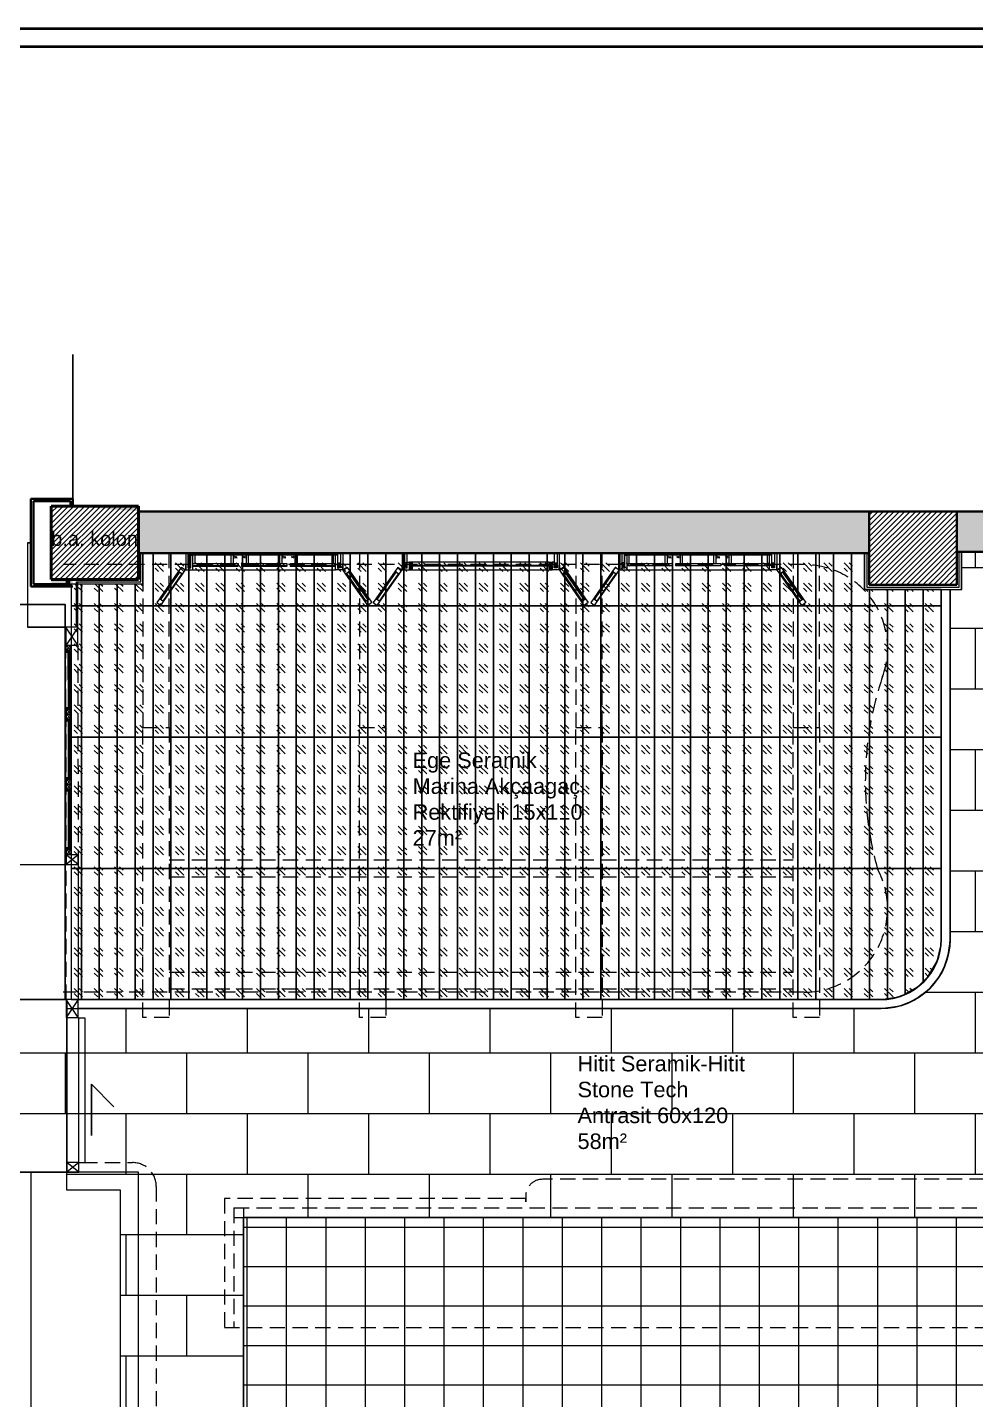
# Model space of a CAD drawing. Header units: millimetres. Extents: x 54215 to 67697, y 23496 to 56611.
# Drawn here: x 56308 to 57102, y 52863 to 54013 of the extents above; entities that cross this region are included whole.
import ezdxf

# ---------------------------------------------------------------- set-up
doc = ezdxf.new("R2010")
doc.units = ezdxf.units.MM
doc.linetypes.add('DASHED', pattern=[19.05, 12.7, -6.35])
for name, color, linetype, lineweight in [('- 0.09', 9, 'Continuous', 9), ('- 0.35', 3, 'Continuous', 35), ('- 0.50', 30, 'Continuous', 50), ('no3_ahsap gorunus arka ince', 53, 'Continuous', 15), ('no3_ahsap gorunus arka kalın', 43, 'Continuous', 15), ('no3_cam gorunus on', 142, 'Continuous', 15), ('no3_cam kesit arka', 141, 'Continuous', 18), ('no3_duvar kaplama', 8, 'Continuous', 0), ('no3_duvar mevcut', 4, 'Continuous', 35), ('no3_döşeme kaplama', 8, 'Continuous', 0), ('no3_kutu profil gorunus', 8, 'Continuous', 0), ('no3_kutuprofil kesit', 74, 'Continuous', 18), ('no3_mobilya aydınlatma', 50, 'Continuous', 13), ('no3_paslanmaz gorunus arka', 173, 'Continuous', 13), ('no3_tefriş izdüşüm', 87, 'Continuous', 15), ('no3_yazı duvar', 152, 'Continuous', 0), ('t_yazı', 154, 'Continuous', 25)]:
    doc.layers.add(name, color=color, linetype=linetype, lineweight=lineweight)
doc.layers.add('0 rölöve', color=7, linetype='Continuous', true_color=0xf1380e)
for name, color, linetype, lineweight, true_color in [('no3_ahsap kesit on', 7, 'Continuous', 20, 0xfca103), ('no3_alçıpan kesit', 7, 'Continuous', 20, 0xf5003d), ('no3_doğrama kesit', 7, 'Continuous', 18, 0x35355a)]:
    doc.layers.add(name, color=color, linetype=linetype, lineweight=lineweight, true_color=true_color)
doc.styles.get("Standard").update_dxf_attribs({"font": 'arial.ttf'})
pattern_1 = [(0, (45722.57, 20133.716), (0, 50.8), []), (90, (45722.57, 20133.716), (-50.8, 50.8), [50.8, -50.8])]

# ---------------------------------------------------------------- blocks, each defined once
blk = doc.blocks.new('panjurplan')
at = {"layer": 'no3_ahsap gorunus arka kalın'}
for p, q in [((3825.4, 3282.3), (3797.4, 3282.3)), ((3797.4, 3281.5), (3825.4, 3281.5)), ((3797.4, 3281.1), (3825.4, 3281.1)), ((3825.4, 3278.9), (3797.4, 3278.9)), ((3797.4, 3278.3), (3825.4, 3278.3))]:
    blk.add_line(p, q, dxfattribs=at)
at = {"layer": 'no3_ahsap kesit on'}
for p, q in [((3797.4, 3278.9), (3797.4, 3281.5)), ((3825.4, 3281.5), (3825.4, 3278.9))]:
    blk.add_line(p, q, dxfattribs=at)
for points in [[(3793.4, 3278.3), (3797.4, 3278.3), (3797.4, 3282.3), (3793.4, 3282.3)], [(3825.4, 3278.3), (3829.4, 3278.3), (3829.4, 3282.3), (3825.4, 3282.3)]]:
    blk.add_lwpolyline(points, close=True, dxfattribs=at)
blk = doc.blocks.new('plan girişblok')
at = {"layer": '- 0.09'}
h = blk.add_hatch(dxfattribs=at)
h.set_pattern_fill('ANSI31', color=256)
h.set_pattern_definition([(45, (2446.458, 1691.4684), (-2.245064, 2.245064), [])])
h.paths.add_polyline_path([(3742.1, 3361.5), (3669.1, 3361.5), (3669.1, 3300), (3742.1, 3300)])
h.paths.add_polyline_path([(4427.6, 3357), (4354.1, 3357), (4354.1, 3295.5), (4427.6, 3295.5)])
h.paths.add_polyline_path([(5009.1, 3356), (4935.6, 3356), (4935.6, 3294.5), (5009.1, 3294.5)])
h.paths.add_polyline_path([(5006.1, 2568.5), (4933.1, 2568.5), (4933.1, 2507), (5006.1, 2507)])
h.paths.add_polyline_path([(4427.6, 2569.5), (4354.6, 2569.5), (4354.6, 2508), (4427.6, 2508)])
h.paths.add_polyline_path([(3742.1, 2563.5), (3669.1, 2563.5), (3669.1, 2502), (3742.1, 2502)])
at = {"layer": 'no3_duvar kaplama'}
h = blk.add_hatch(color=256, dxfattribs=at)
h.dxf.hatch_style = 1
h.paths.add_polyline_path([(3669.1, 2563.5), (3687.1, 2563.5), (3669.1, 2563.5), (3669.1, 2502), (3687.1, 2502), (5226.7, 2507.9), (5230.3, 3356), (3742.1, 3357), (3687.1, 3361.5), (3669.1, 3361.5), (3669.1, 3294), (3687.1, 3294), (3687.1, 3300), (3669.1, 3300), (3669.1, 3361.5), (3742.1, 3361.5), (3742.1, 3322), (4354.1, 3322), (4354.1, 3357), (4427.6, 3357), (4427.6, 3323), (4935.6, 3323), (4935.6, 3356), (5009.1, 3356), (5009.1, 3319), (5144.6, 3319), (5144.6, 3310.5), (5191.1, 3310.5), (5191.1, 2573), (5169.1, 2573), (5169.1, 2538.5), (5006.1, 2538.5), (5006.1, 2507), (4933.1, 2507), (4933.1, 2538.5), (4427.6, 2538.5), (4427.6, 2508), (4354.6, 2508), (4354.6, 2538.5), (3742.1, 2538.5), (3742.1, 2502), (3669.1, 2502)])
h.paths.add_polyline_path([(5191.1, 2684.9), (5191.1, 2661.6), (5203.3, 2661.6), (5203.3, 2684.9)], flags=17)
at = {"layer": '- 0.35'}
for p, q in [((3687.1, 3367.5), (3652.1, 3367.5)), ((3652.1, 3367.5), (3652.1, 3294)), ((3685.1, 3365.5), (3654.1, 3365.5)), ((3654.1, 3365.5), (3654.1, 3296)), ((3685.1, 3365.5), (3685.1, 3361.5)), ((3687.1, 3367.5), (3687.1, 3361.5)), ((3682.2, 3300), (3682.2, 3296)), ((3684.2, 3300), (3684.2, 3294)), ((3687.1, 3294), (3652.1, 3294)), ((3685.1, 3296), (3654.1, 3296)), ((3682.2, 3294), (3682.2, 3298))]:
    blk.add_line(p, q, dxfattribs=at)
at = {"layer": '- 0.50'}
for p, q in [((3742.1, 3361.5), (3669.1, 3361.5)), ((3669.1, 3300), (3669.1, 3361.5)), ((3742.1, 3300), (3742.1, 3361.5)), ((3742.1, 3300), (3742.1, 3361.5)), ((3742.1, 3300), (3669.1, 3300)), ((3742.1, 3300), (3669.1, 3300))]:
    blk.add_line(p, q, dxfattribs=at)
for p, q in [((3825.6, 3311.1), (3787.8, 3311.1)), ((3825.6, 3311.5), (3825.6, 3311.1))]:
    blk.add_line(p, q)
for points in [[(3828.6, 3311.5), (3828.6, 3311.1), (3866.4, 3311.1), (3866.4, 3311.5)], [(3869.4, 3311.5), (3869.4, 3311.1), (3907.2, 3311.1)]]:
    blk.add_lwpolyline(points)
at = {"layer": '0 rölöve'}
for p, q in [((3687.1, 3367.5), (3687.1, 3488.3)), ((3913.2, 3322), (3963.1, 3322)), ((3913.2, 3322), (3963.1, 3322))]:
    blk.add_line(p, q, dxfattribs=at)
at = {"layer": 'no3_ahsap gorunus arka ince'}
for p, q in [((4086, 3314.5), (3971.6, 3314.5)), ((3787.8, 3308), (3907.2, 3308)), ((3969.1, 3308), (4088.5, 3308)), ((4151.3, 3308), (4270.7, 3308))]:
    blk.add_line(p, q, dxfattribs=at)
at = {"layer": 'no3_ahsap kesit on'}
for p, q in [((3781.8, 3322), (3783.6, 3322)), ((3909, 3322), (3786, 3322)), ((3786, 3320.2), (3786, 3322)), ((3786, 3320.2), (3787.8, 3320.2)), ((3909, 3320.2), (3786, 3320.2)), ((3787.8, 3313.3), (3787.8, 3320.2)), ((3789.6, 3313.3), (3789.6, 3320.2)), ((3819.8, 3313.3), (3819.8, 3320.2)), ((3821.6, 3313.3), (3821.6, 3320.2)), ((3832.6, 3313.3), (3832.6, 3320.2)), ((3834.4, 3313.3), (3834.4, 3320.2)), ((3860.6, 3313.3), (3860.6, 3320.2)), ((3862.4, 3313.3), (3862.4, 3320.2)), ((3873.4, 3313.3), (3873.4, 3320.2)), ((3875.2, 3313.3), (3875.2, 3320.2)), ((3905.4, 3313.3), (3905.4, 3320.2)), ((3909, 3320.2), (3907.2, 3320.2)), ((3907.2, 3313.3), (3907.2, 3320.2)), ((3909, 3320.2), (3909, 3322)), ((3913.2, 3322), (3911.4, 3322)), ((3963.1, 3322), (3964.9, 3322)), ((3967.3, 3314.5), (3969.1, 3314.5)), ((3971.6, 3312), (3969.1, 3314.5)), ((3969.1, 3312), (3971.6, 3314.5)), ((3971.6, 3309), (3969.1, 3311.5)), ((3969.1, 3309), (3971.6, 3311.5)), ((4086, 3312), (4088.5, 3314.5)), ((4088.5, 3312), (4086, 3314.5)), ((4086, 3309), (4088.5, 3311.5)), ((4088.5, 3309), (4086, 3311.5)), ((4090.3, 3314.5), (4088.5, 3314.5)), ((4094.5, 3322), (4092.7, 3322)), ((4145.3, 3322), (4147.1, 3322)), ((4272.5, 3322), (4149.5, 3322)), ((4149.5, 3320.2), (4149.5, 3322)), ((4149.5, 3320.2), (4151.3, 3320.2)), ((4272.5, 3320.2), (4149.5, 3320.2)), ((4151.3, 3313.3), (4151.3, 3320.2)), ((4153.1, 3313.3), (4153.1, 3320.2)), ((4183.3, 3313.3), (4183.3, 3320.2)), ((4185.1, 3313.3), (4185.1, 3320.2)), ((4196.1, 3313.3), (4196.1, 3320.2)), ((4197.9, 3313.3), (4197.9, 3320.2)), ((4224.1, 3313.3), (4224.1, 3320.2)), ((4225.9, 3313.3), (4225.9, 3320.2)), ((4236.9, 3313.3), (4236.9, 3320.2)), ((4238.7, 3313.3), (4238.7, 3320.2)), ((4268.9, 3313.3), (4268.9, 3320.2)), ((4272.5, 3320.2), (4270.7, 3320.2)), ((4270.7, 3313.3), (4270.7, 3320.2)), ((4272.5, 3320.2), (4272.5, 3322)), ((4276.7, 3322), (4274.9, 3322))]:
    blk.add_line(p, q, dxfattribs=at)
for points in [[(4350.1, 3322), (4350.1, 3291.5), (4431.6, 3291.5), (4431.6, 3323)], [(4352.1, 3322), (4352.1, 3293.5), (4429.6, 3293.5), (4429.6, 3323)], [(3691.4, 3298), (3744.1, 3298), (3744.1, 3322)], [(3691.4, 3296.2), (3745.9, 3296.2), (3745.9, 3322)], [(3781.8, 3322), (3781.8, 3308), (3787.8, 3308), (3787.8, 3320.2)], [(3783.6, 3322), (3783.6, 3309.8), (3786, 3309.8), (3786, 3320.2)], [(3913.2, 3322), (3913.2, 3308), (3907.2, 3308), (3907.2, 3320.2)], [(3911.4, 3322), (3911.4, 3309.8), (3909, 3309.8), (3909, 3320.2)], [(3963.1, 3322), (3963.1, 3308), (3969.1, 3308), (3969.1, 3314.5)], [(3964.9, 3322), (3964.9, 3309.8), (3967.3, 3309.8), (3967.3, 3314.5)], [(4094.5, 3322), (4094.5, 3308), (4088.5, 3308), (4088.5, 3314.5)], [(4092.7, 3322), (4092.7, 3309.8), (4090.3, 3309.8), (4090.3, 3314.5)], [(4145.3, 3322), (4145.3, 3308), (4151.3, 3308), (4151.3, 3320.2)], [(4147.1, 3322), (4147.1, 3309.8), (4149.5, 3309.8), (4149.5, 3320.2)], [(4276.7, 3322), (4276.7, 3308), (4270.7, 3308), (4270.7, 3320.2)], [(4274.9, 3322), (4274.9, 3309.8), (4272.5, 3309.8), (4272.5, 3320.2)]]:
    blk.add_lwpolyline(points, dxfattribs=at)
for points in [[(3787.8, 3313.3), (3825.6, 3313.3), (3825.6, 3311.5), (3787.8, 3311.5)], [(3828.6, 3313.3), (3866.4, 3313.3), (3866.4, 3311.5), (3828.6, 3311.5)], [(3869.4, 3313.3), (3907.2, 3313.3), (3907.2, 3311.5), (3869.4, 3311.5)], [(3969.1, 3312), (3971.6, 3312), (3971.6, 3314.5), (3969.1, 3314.5)], [(3969.1, 3309), (3971.6, 3309), (3971.6, 3311.5), (3969.1, 3311.5)], [(4088.5, 3312), (4086, 3312), (4086, 3314.5), (4088.5, 3314.5)], [(4088.5, 3309), (4086, 3309), (4086, 3311.5), (4088.5, 3311.5)], [(4151.3, 3313.3), (4189.1, 3313.3), (4189.1, 3311.5), (4151.3, 3311.5)], [(4192.1, 3313.3), (4229.9, 3313.3), (4229.9, 3311.5), (4192.1, 3311.5)], [(4232.9, 3313.3), (4270.7, 3313.3), (4270.7, 3311.5), (4232.9, 3311.5)]]:
    blk.add_lwpolyline(points, close=True, dxfattribs=at)
at = {"layer": 'no3_alçıpan kesit'}
for p, q in [((3690.2, 3260), (3690.2, 3298)), ((3690.2, 3298), (3691.4, 3298)), ((3691.4, 3260), (3691.4, 3298))]:
    blk.add_line(p, q, dxfattribs=at)
at = {"layer": 'no3_cam gorunus on'}
for p, q in [((3683, 3240.7), (3683.4, 3191)), ((3683.5, 3240.7), (3683.9, 3191)), ((3684, 3240.7), (3684.4, 3191)), ((3683.4, 3183), (3683.4, 3132.3)), ((3683.9, 3183), (3683.9, 3132.3)), ((3684.4, 3183), (3684.4, 3132.3)), ((3683.4, 3124.3), (3683.4, 3073.7)), ((3683.9, 3124.3), (3683.9, 3073.7)), ((3684.4, 3124.3), (3684.4, 3073.7))]:
    blk.add_line(p, q, dxfattribs=at)
at = {"layer": 'no3_cam kesit arka'}
for p, q in [((3969.1, 3312), (4088.5, 3312)), ((3969.1, 3311.5), (4088.5, 3311.5))]:
    blk.add_line(p, q, dxfattribs=at)
at = {"layer": 'no3_doğrama kesit'}
blk.add_line((3688.9, 3244.7), (3683.9, 3244.7), dxfattribs=at)
blk.add_lwpolyline([(3692.1, 2811.3), (3692.1, 2932.7), (3697.1, 2932.7), (3697.1, 2811.3)], close=True, dxfattribs=at)
at = {"layer": 'no3_duvar kaplama', "linetype": 'DASHED'}
for p, q in [((3767.9, 3065), (4290.6, 3065)), ((3767.9, 3051), (4290.6, 3051)), ((3767.9, 2971.1), (4290.6, 2971.1)), ((3767.9, 2957.1), (4290.6, 2957.1))]:
    blk.add_line(p, q, dxfattribs=at)
for points in [[(3745.9, 3322), (3745.9, 3176), (3767.9, 3176), (3767.9, 3322)], [(3927.2, 3322), (3927.2, 3176), (3949.2, 3176), (3949.2, 3322)], [(4108.5, 3322), (4108.5, 3176), (4130.5, 3176), (4130.5, 3322)], [(4290.6, 3322), (4290.6, 3176), (4312.6, 3176), (4312.6, 3322)], [(3745.9, 2933), (3745.9, 3176), (3767.9, 3176), (3767.9, 2933)], [(3927.2, 2933), (3927.2, 3176), (3949.2, 3176), (3949.2, 2933)], [(4108.5, 2933), (4108.5, 3176), (4130.5, 3176), (4130.5, 2933)], [(4290.6, 2933), (4290.6, 3176), (4312.6, 3176), (4312.6, 2933)]]:
    blk.add_lwpolyline(points, close=True, dxfattribs=at)
blk.add_lwpolyline([(3695, 2811.5), (3737.1, 2811.5, -0.414214), (3757.1, 2791.5), (3757.1, 2603.5)], format="xyb", dxfattribs=at)
at = {"layer": 'no3_duvar mevcut'}
for p, q in [((4354.1, 3357), (3742.1, 3357)), ((4354.1, 3357), (4354.1, 3295.5)), ((4354.1, 3357), (4427.6, 3357)), ((4427.6, 3295.5), (4427.6, 3357)), ((4427.6, 3357), (4935.6, 3356)), ((4427.6, 3323), (4935.6, 3323)), ((3742.1, 3322), (4354.1, 3322)), ((4354.1, 3295.5), (4427.6, 3295.5))]:
    blk.add_line(p, q, dxfattribs=at)
at = {"layer": 'no3_kutu profil gorunus'}
for p, q in [((3785.8, 3313.8), (3785.8, 3322)), ((3909.2, 3313.8), (3909.2, 3322)), ((3967.1, 3313.8), (3967.1, 3322)), ((4090.5, 3313.8), (4090.5, 3322)), ((4149.3, 3313.8), (4149.3, 3322)), ((4272.7, 3313.8), (4272.7, 3322)), ((3685.5, 3244.7), (3681.5, 3244.7)), ((3685.9, 3069.7), (3685.5, 3244.7)), ((3680.5, 3239.2), (3680.9, 3192.5)), ((3680.9, 3181.5), (3680.9, 3133.8)), ((3680.9, 3122.8), (3680.9, 3075.2)), ((3681.9, 3069.7), (3685.9, 3069.7))]:
    blk.add_line(p, q, dxfattribs=at)
at = {"layer": 'no3_kutu profil gorunus', "linetype": 'DASHED'}
for p, q in [((3681.7, 2948), (3681.4, 3245)), ((3691.4, 3245), (3691.7, 2948))]:
    blk.add_line(p, q, dxfattribs=at)
at = {"layer": 'no3_kutuprofil kesit'}
for p, q in [((3781.8, 3312), (3781.6, 3312)), ((3781.6, 3312), (3781.6, 3308.2)), ((3781.8, 3308), (3781.8, 3312)), ((3783.8, 3309.8), (3785.8, 3313.8)), ((3785.8, 3309.8), (3783.8, 3313.8)), ((3785.8, 3313.8), (3785.8, 3313.8)), ((3911.2, 3309.8), (3909.2, 3313.8)), ((3909.2, 3313.8), (3909.2, 3313.8)), ((3909.2, 3309.8), (3911.2, 3313.8)), ((3913.2, 3308), (3913.2, 3312)), ((3913.2, 3312), (3913.4, 3312)), ((3913.4, 3312), (3913.4, 3308.2)), ((3963.1, 3312), (3962.9, 3312)), ((3962.9, 3312), (3962.9, 3308.2)), ((3963.1, 3308), (3963.1, 3312)), ((3965.1, 3309.8), (3967.1, 3313.8)), ((3967.1, 3309.8), (3965.1, 3313.8)), ((3967.1, 3313.8), (3967.1, 3313.8)), ((4092.5, 3309.8), (4090.5, 3313.8)), ((4090.5, 3313.8), (4090.5, 3313.8)), ((4090.5, 3309.8), (4092.5, 3313.8)), ((4094.5, 3308), (4094.5, 3312)), ((4094.5, 3312), (4094.7, 3312)), ((4094.7, 3312), (4094.7, 3308.2)), ((4145.3, 3312), (4145.1, 3312)), ((4145.1, 3312), (4145.1, 3308.2)), ((4145.3, 3308), (4145.3, 3312)), ((4147.3, 3309.8), (4149.3, 3313.8)), ((4149.3, 3309.8), (4147.3, 3313.8)), ((4149.3, 3313.8), (4149.3, 3313.8)), ((4274.7, 3309.8), (4272.7, 3313.8)), ((4272.7, 3313.8), (4272.7, 3313.8)), ((4272.7, 3309.8), (4274.7, 3313.8)), ((4276.7, 3308), (4276.7, 3312)), ((4276.7, 3312), (4276.9, 3312)), ((4276.9, 3312), (4276.9, 3308.2)), ((3778.1, 3310), (3778.2, 3310.2)), ((3781.4, 3307.7), (3778.1, 3310)), ((3778.2, 3310.2), (3781.2, 3308)), ((3913.7, 3307.7), (3917, 3310)), ((3916.9, 3310.2), (3913.8, 3308)), ((3917, 3310), (3916.9, 3310.2)), ((3959.4, 3310), (3959.5, 3310.2)), ((3962.7, 3307.7), (3959.4, 3310)), ((3959.5, 3310.2), (3962.5, 3308)), ((4095, 3307.7), (4098.3, 3310)), ((4098.2, 3310.2), (4095.1, 3308)), ((4098.3, 3310), (4098.2, 3310.2)), ((4141.5, 3310), (4141.6, 3310.2)), ((4144.8, 3307.7), (4141.5, 3310)), ((4141.6, 3310.2), (4144.7, 3308)), ((4277.1, 3307.7), (4280.4, 3310)), ((4280.3, 3310.2), (4277.3, 3308)), ((4280.4, 3310), (4280.3, 3310.2)), ((3649.1, 3260), (3680.9, 3260)), ((3691.4, 3245), (3681.4, 3260)), ((3691.4, 3259.7), (3681.4, 3244.7)), ((3681.5, 3244.7), (3685.5, 3240.7)), ((3681.5, 3240.7), (3685.5, 3244.7)), ((3680.5, 3240.7), (3683, 3239.2)), ((3680.5, 3239.2), (3683, 3240.7)), ((3684, 3240.7), (3685.5, 3239.2)), ((3684, 3239.2), (3685.5, 3240.7)), ((3680.9, 3192.5), (3683.4, 3191)), ((3680.9, 3191), (3683.4, 3192.5)), ((3681.9, 3191), (3685.9, 3187)), ((3681.9, 3187), (3685.9, 3191)), ((3685.9, 3187), (3681.9, 3187)), ((3681.9, 3187), (3685.9, 3183)), ((3681.9, 3183), (3685.9, 3187)), ((3684.4, 3192.5), (3685.9, 3191)), ((3684.4, 3191), (3685.9, 3192.5)), ((3680.9, 3183), (3683.4, 3181.5)), ((3680.9, 3181.5), (3683.4, 3183)), ((3685.9, 3183), (3681.9, 3183)), ((3684.4, 3183), (3685.9, 3181.5)), ((3684.4, 3181.5), (3685.9, 3183)), ((3680.9, 3133.8), (3683.4, 3132.3)), ((3680.9, 3132.3), (3683.4, 3133.8)), ((3681.9, 3132.3), (3685.9, 3128.3)), ((3681.9, 3128.3), (3685.9, 3132.3)), ((3685.9, 3128.3), (3681.9, 3128.3)), ((3685.9, 3128.3), (3681.9, 3128.3)), ((3681.9, 3128.3), (3685.9, 3124.3)), ((3681.9, 3124.3), (3685.9, 3128.3)), ((3684.4, 3133.8), (3685.9, 3132.3)), ((3684.4, 3132.3), (3685.9, 3133.8)), ((3680.9, 3124.3), (3683.4, 3122.8)), ((3680.9, 3122.8), (3683.4, 3124.3)), ((3685.9, 3124.3), (3681.9, 3124.3)), ((3684.4, 3124.3), (3685.9, 3122.8)), ((3684.4, 3122.8), (3685.9, 3124.3)), ((3680.9, 3075.2), (3683.4, 3073.7)), ((3680.9, 3073.7), (3683.4, 3075.2)), ((3691.7, 3069.3), (3681.7, 3061.3)), ((3691.7, 3061.3), (3681.7, 3069.3)), ((3681.9, 3073.7), (3685.9, 3069.7)), ((3681.9, 3069.7), (3685.9, 3073.7)), ((3685.9, 3069.7), (3681.9, 3069.7)), ((3684.4, 3075.2), (3685.9, 3073.7)), ((3684.4, 3073.7), (3685.9, 3075.2)), ((3691.7, 2948), (3681.7, 2933)), ((3691.7, 2933), (3681.7, 2948)), ((3692.1, 2811.5), (3682.1, 2803.5)), ((3692.1, 2803.5), (3682.1, 2811.5))]:
    blk.add_line(p, q, dxfattribs=at)
for points in [[(3652.1, 3330.7), (3649.1, 3330.7), (3649.1, 3260), (3681.4, 3260)], [(3652.1, 3330.5), (3649.3, 3330.5), (3649.3, 3260.2), (3681.4, 3260.2)]]:
    blk.add_lwpolyline(points, dxfattribs=at)
for points in [[(3783.8, 3309.8), (3785.8, 3309.8), (3785.8, 3313.8), (3783.8, 3313.8)], [(3911.2, 3309.8), (3909.2, 3309.8), (3909.2, 3313.8), (3911.2, 3313.8)], [(3965.1, 3309.8), (3967.1, 3309.8), (3967.1, 3313.8), (3965.1, 3313.8)], [(4092.5, 3309.8), (4090.5, 3309.8), (4090.5, 3313.8), (4092.5, 3313.8)], [(4147.3, 3309.8), (4149.3, 3309.8), (4149.3, 3313.8), (4147.3, 3313.8)], [(4274.7, 3309.8), (4272.7, 3309.8), (4272.7, 3313.8), (4274.7, 3313.8)], [(3681.4, 3245), (3691.4, 3245), (3691.4, 3260), (3681.4, 3260)], [(3685.5, 3244.7), (3685.5, 3240.7), (3681.5, 3240.7), (3681.5, 3244.7)], [(3680.5, 3240.7), (3680.5, 3239.2), (3683, 3239.2), (3683, 3240.7)], [(3684, 3240.7), (3684, 3239.2), (3685.5, 3239.2), (3685.5, 3240.7)], [(3680.9, 3192.5), (3680.9, 3191), (3683.4, 3191), (3683.4, 3192.5)], [(3685.9, 3191), (3685.9, 3187), (3681.9, 3187), (3681.9, 3191)], [(3685.9, 3187), (3685.9, 3183), (3681.9, 3183), (3681.9, 3187)], [(3684.4, 3192.5), (3684.4, 3191), (3685.9, 3191), (3685.9, 3192.5)], [(3680.9, 3183), (3680.9, 3181.5), (3683.4, 3181.5), (3683.4, 3183)], [(3684.4, 3183), (3684.4, 3181.5), (3685.9, 3181.5), (3685.9, 3183)], [(3680.9, 3133.8), (3680.9, 3132.3), (3683.4, 3132.3), (3683.4, 3133.8)], [(3685.9, 3132.3), (3685.9, 3128.3), (3681.9, 3128.3), (3681.9, 3132.3)], [(3685.9, 3128.3), (3685.9, 3124.3), (3681.9, 3124.3), (3681.9, 3128.3)], [(3684.4, 3133.8), (3684.4, 3132.3), (3685.9, 3132.3), (3685.9, 3133.8)], [(3680.9, 3124.3), (3680.9, 3122.8), (3683.4, 3122.8), (3683.4, 3124.3)], [(3684.4, 3124.3), (3684.4, 3122.8), (3685.9, 3122.8), (3685.9, 3124.3)], [(3680.9, 3075.2), (3680.9, 3073.7), (3683.4, 3073.7), (3683.4, 3075.2)], [(3681.7, 3061.3), (3691.7, 3061.3), (3691.7, 3069.3), (3681.7, 3069.3)], [(3685.9, 3073.7), (3685.9, 3069.7), (3681.9, 3069.7), (3681.9, 3073.7)], [(3684.4, 3075.2), (3684.4, 3073.7), (3685.9, 3073.7), (3685.9, 3075.2)], [(3681.7, 2933), (3691.7, 2933), (3691.7, 2948), (3681.7, 2948)], [(3682.1, 2803.5), (3692.1, 2803.5), (3692.1, 2811.5), (3682.1, 2811.5)]]:
    blk.add_lwpolyline(points, close=True, dxfattribs=at)
for centre in [(3781.5, 3308), (3913.5, 3308), (3962.8, 3308), (4094.8, 3308), (4145, 3308), (4277, 3308)]:
    blk.add_circle(centre, 0.3, dxfattribs=at)
at = {"layer": 'no3_mobilya aydınlatma'}
for p, q in [((3823.6, 3318.7), (3824.7, 3319.2)), ((3823.6, 3318.5), (3824.7, 3318)), ((3830.7, 3318.7), (3829.5, 3319.2)), ((3830.7, 3318.5), (3829.5, 3318)), ((3864.4, 3318.7), (3865.5, 3319.2)), ((3864.4, 3318.5), (3865.5, 3318)), ((3871.5, 3318.7), (3870.3, 3319.2)), ((3871.5, 3318.5), (3870.3, 3318)), ((4187, 3318.7), (4188.2, 3319.2)), ((4187, 3318.5), (4188.2, 3318)), ((4194.1, 3318.7), (4193, 3319.2)), ((4194.1, 3318.5), (4193, 3318)), ((4227.8, 3318.7), (4229, 3319.2)), ((4227.8, 3318.5), (4229, 3318)), ((4234.9, 3318.7), (4233.8, 3319.2)), ((4234.9, 3318.5), (4233.8, 3318))]:
    blk.add_line(p, q, dxfattribs=at)
for centre in [(3822.5, 3318.6), (3831.8, 3318.6), (3863.3, 3318.6), (3872.6, 3318.6), (4185.9, 3318.6), (4195.2, 3318.6), (4226.7, 3318.6), (4236, 3318.6)]:
    blk.add_circle(centre, 0.773, dxfattribs=at)
at = {"layer": 'no3_paslanmaz gorunus arka'}
for points in [[(3631.7, 3061.3), (3691.7, 3061.3), (3691.7, 2948), (3631.7, 2948)], [(3652.1, 2603.5), (3742.1, 2603.5), (3742.1, 2803.5), (3652.1, 2803.5)]]:
    blk.add_lwpolyline(points, close=True, dxfattribs=at)
at = {"layer": 'no3_tefriş izdüşüm', "linetype": 'DASHED'}
blk.add_line((4365.4, 3218.7), (4365.4, 3218.7), dxfattribs=at)
for points in [[(4365.4, 3218.7), (4365.4, 3218.7, 0.519356), (4299.6, 3312.4), (3679.1, 3312.4)], [(4361.3, 3057.1), (4361.3, 3057.1, -0.566052), (4299.6, 2954.2), (3679.1, 2954.2)]]:
    blk.add_lwpolyline(points, format="xyb", dxfattribs=at)
blk.add_arc((4621.4, 3131.4), 270.5, 161.1656, 195.9339, dxfattribs=at)
at = {"layer": 't_yazı'}
for p, q in [((3702.8, 2834.2), (3702.8, 2877.1)), ((3702.8, 2877.1), (3721.6, 2858.2))]:
    blk.add_line(p, q, dxfattribs=at)
at = {"layer": '0 rölöve', "rotation": 55.11859647751027}
for p in [(4280.7, -1708.4), (4462, -1708.4), (4644.1, -1708.4)]:
    blk.add_blockref('panjurplan', p, dxfattribs=at)
at = {"layer": '0 rölöve', "xscale": -0.9999999999999998, "rotation": 304.8814035224896}
for p in [(3414.3, -1708.4), (3595.6, -1708.4), (3777.8, -1708.4)]:
    blk.add_blockref('panjurplan', p, dxfattribs=at)
at = {"layer": '0 rölöve'}
blk.add_text('b.a. kolon', height=12, dxfattribs=at).set_placement((3669.1, 3328.1))

msp = doc.modelspace()

# ---------------------------------------------------------------- hatches: boundary and pattern name
at = {"layer": 'no3_döşeme kaplama', "lineweight": 5}
h = msp.add_hatch(dxfattribs=at)
h.set_pattern_fill('AR-B816', color=256, scale=0.25, style=0)
h.set_pattern_definition(pattern_1)
h.paths.add_polyline_path([(57529.235, 53204.52), (57513.535, 53204.52), (57282.865, 53204.52), (57282.865, 53015.72), (56488.835, 53015.72), (56488.835, 52790.22), (56400.835, 52790.22), (56400.835, 52853.72), (56385.835, 52853.72), (56385.835, 53038.72), (56340.913, 53038.72), (56340.913, 53190.72), (57022.618, 53190.72), (57038.602, 53192.966), (57050.531, 53197.879), (57063.631, 53207.708), (57070.584, 53216.112), (57075.624, 53225.175), (57079.159, 53235.79), (57080.503, 53245.069), (57080.618, 53248.72), (57080.618, 53541.72), (57090.335, 53541.72), (57090.335, 53573.22), (57280.888, 53573.22), (57263.648, 53572.621), (57256.072, 53571.977), (57249.125, 53571.181), (57240.192, 53569.863), (57231.039, 53568.166), (57220.109, 53565.668), (57209.158, 53562.635), (57197.249, 53558.711), (57184.737, 53553.85), (57170.378, 53547.275), (57156.755, 53539.968), (57144.685, 53532.534), (57132.423, 53523.952), (57122.845, 53516.436), (57114.956, 53509.644), (57125.447, 53497.963), (57151.875, 53518.467), (57180.969, 53534.968), (57212.13, 53547.127), (57244.713, 53554.69), (57278.043, 53557.503), (57311.432, 53555.506), (57344.189, 53548.742), (57375.638, 53537.35), (57405.128, 53521.565), (57432.049, 53501.714), (57455.845, 53478.207), (57476.024, 53451.531), (57492.169, 53422.236), (57503.945, 53390.929), (57506.845, 53380.296), (57522.002, 53384.307), (57516.746, 53402.593), (57512.849, 53413.55), (57506.189, 53429.324), (57498.372, 53444.755), (57489.973, 53458.87), (57479.122, 53474.457), (57466.343, 53490.038), (57455.456, 53501.507), (57443.417, 53512.645), (57429.729, 53523.671), (57420.706, 53530.118), (57409.116, 53537.552), (57395.816, 53545.025), (57379.735, 53552.699), (57361.606, 53559.736), (57346.917, 53564.281), (57330.257, 53568.264), (57314.108, 53570.988), (57302.458, 53572.282), (57294.029, 53572.872), (57283.501, 53573.207), (57594.335, 53573.22), (57594.335, 53544.72), (57664.835, 53544.72), (57664.835, 53453.22), (57849.835, 53453.22), (57849.835, 52823.22), (57827.899, 52823.22), (57827.899, 52788.72), (57664.835, 52788.72), (57664.835, 52818.72), (57591.835, 52818.72), (57591.835, 52788.72), (57513.535, 52788.72), (57513.535, 52994.52), (57529.235, 52994.52)])
at = {"layer": 'no3_döşeme kaplama', "lineweight": 0}
h = msp.add_hatch(dxfattribs=at)
h.set_pattern_fill('GOST_GLASS', color=251, scale=2, angle=90)
h.set_pattern_definition([(135, (54792.736, 56747.456), (2e-15, 16.970563), [10, -14]), (135, (54792.736, 56751.699), (2e-15, 16.970563), [4, -20]), (135, (54788.494, 56747.456), (2e-15, 16.970563), [4, -20])])
h.paths.add_polyline_path([(56350.501, 53198.22), (57022.618, 53198.22), (57039.114, 53200.99), (57054.017, 53209.168), (57062.141, 53217.284), (57069.721, 53230.511), (57072.84, 53243.42), (57073.118, 53248.72), (57073.118, 53541.72), (57008.835, 53541.72), (57008.835, 53572.22), (56404.635, 53572.22), (56404.635, 53546.42), (56344.638, 53546.42), (56344.638, 53198.22)])
at = {"layer": 'no3_döşeme kaplama', "lineweight": 5}
h = msp.add_hatch(dxfattribs=at)
h.set_pattern_fill('AR-B816', color=256, scale=0.25, style=0)
h.set_pattern_definition(pattern_1)
h.paths.add_polyline_path([(56340.913, 53198.22), (55783.835, 53198.22), (55783.835, 53053.72), (56340.913, 53053.72)])
h = msp.add_hatch(dxfattribs=at)
h.set_pattern_fill('_USER', color=256, scale=33, pattern_type=0)
h.set_pattern_definition([(0, (44479.996, 55614.612), (0, 33), []), (90, (44479.996, 55614.612), (-33, 2e-15), [])])
h.paths.add_polyline_path([(57513.535, 52789.72), (57351.29, 52789.72), (57089.535, 52789.72), (57089.535, 52823.32), (57009.735, 52823.32), (57009.735, 52790.22), (56488.835, 52790.22), (56488.835, 52853.72), (56488.835, 53015.72), (57282.865, 53015.72), (57282.865, 53204.52), (57513.535, 53204.52)])

# ---------------------------------------------------------------- linework, layer by layer
for p, q in [((56340.501, 53198.22), (55783.835, 53198.22)), ((56340.913, 53053.72), (55783.835, 53052.47))]:
    msp.add_line(p, q)
at = {"color": 252, "const_width": 2.135}
for points in [[(58549.046, 52211.617), (55059.324, 52211.617), (55059.324, 54011.617), (58549.046, 54011.617), (58549.046, 52872.569, -0.41421356), (58523.96, 52847.482), (58145.153, 52847.482, 0.41421356), (58135.119, 52837.448), (58135.119, 52593.61, 0.41421356), (58145.153, 52583.575), (58523.96, 52583.575, -0.41421356), (58549.046, 52558.489), (58549.046, 52211.617)], [(58533.994, 52872.569, -0.41421356), (58523.96, 52862.534), (58145.153, 52862.534, 0.41421356), (58120.067, 52837.448), (58120.067, 52593.61, 0.41421356), (58145.153, 52568.524), (58523.96, 52568.524, -0.41421356), (58533.994, 52558.489), (58533.994, 52226.669), (55074.376, 52226.669), (55074.376, 53996.565), (58533.994, 53996.565), (58533.994, 52872.569)]]:
    msp.add_lwpolyline(points, format="xyb", dxfattribs=at)
at = {"lineweight": 5}
msp.add_lwpolyline([(56350.501, 53198.22), (57022.618, 53198.22), (57039.114, 53200.99), (57054.017, 53209.168), (57062.141, 53217.284), (57069.721, 53230.511), (57072.84, 53243.42), (57073.118, 53248.72), (57073.118, 53541.72), (57008.835, 53541.72), (57008.835, 53572.22), (56404.635, 53572.22), (56404.635, 53546.42), (56344.638, 53546.42), (56344.638, 53198.22), (56350.501, 53198.22)], dxfattribs=at)
for points in [[(56350.501, 53198.22), (57022.618, 53198.22, 0.41421356), (57073.118, 53248.72), (57073.118, 53541.72)], [(56350.501, 53190.72), (57022.618, 53190.72, 0.41421356), (57080.618, 53248.72), (57080.618, 53541.72)]]:
    msp.add_lwpolyline(points, format="xyb")
msp.add_lwpolyline([(55773.426, 53529.22), (56339.638, 53529.22), (56339.638, 53198.22), (55773.426, 53198.22)], close=True)
at = {"color": 3}
msp.add_lwpolyline([(55783.835, 53198.22), (56340.913, 53198.22), (56340.913, 53053.72), (55783.835, 53053.72)], close=True, dxfattribs=at)
msp.add_lwpolyline([(56488.835, 52853.72), (56488.835, 53015.72), (57282.865, 53015.72), (57282.865, 53204.52), (57374.865, 53204.52), (57374.865, 53204.52), (57522.002, 53204.52)])
at = {"layer": 'no3_döşeme kaplama', "color": 3, "lineweight": 5}
for points in [[(56385.835, 52853.72), (56385.835, 53038.72), (56340.913, 53038.72), (56340.913, 53190.72), (57022.618, 53190.72), (57038.602, 53192.966), (57050.531, 53197.879), (57063.631, 53207.708), (57070.584, 53216.112), (57075.624, 53225.175), (57079.159, 53235.79), (57080.503, 53245.069), (57080.618, 53248.72), (57080.618, 53541.72), (57090.335, 53541.72), (57090.335, 53573.22), (57280.888, 53573.22)], [(57664.835, 52818.72), (57591.835, 52818.72), (57591.835, 52788.72), (57513.535, 52788.72), (57513.535, 52994.52), (57529.235, 52994.52), (57529.235, 53204.52), (57513.535, 53204.52), (57282.865, 53204.52), (57282.865, 53015.72), (56488.835, 53015.72), (56488.835, 52790.22)]]:
    msp.add_lwpolyline(points, dxfattribs=at)
at = {"layer": 'no3_döşeme kaplama'}
msp.add_lwpolyline([(56350.501, 53198.22), (57022.618, 53198.22), (57039.114, 53200.99), (57054.017, 53209.168), (57062.141, 53217.284), (57069.721, 53230.511), (57072.84, 53243.42), (57073.118, 53248.72), (57073.118, 53541.72), (57008.835, 53541.72), (57008.835, 53572.22), (56404.635, 53572.22), (56404.635, 53546.42), (56344.638, 53546.42), (56344.638, 53198.22), (56350.501, 53198.22)], dxfattribs=at)
at = {"layer": 'no3_döşeme kaplama', "lineweight": 5}
for points in [[(56398.118, 53546.42), (56398.118, 53528.22), (56413.118, 53528.22), (56413.118, 53572.22)], [(56413.118, 53572.22), (56413.118, 53528.22), (56428.118, 53528.22), (56428.118, 53572.22)], [(56428.118, 53572.22), (56428.118, 53528.22), (56443.118, 53528.22), (56443.118, 53572.22)], [(56443.118, 53572.22), (56443.118, 53528.22), (56458.118, 53528.22), (56458.118, 53572.22)], [(56458.118, 53572.22), (56458.118, 53528.22), (56473.118, 53528.22), (56473.118, 53572.22)], [(56473.118, 53572.22), (56473.118, 53528.22), (56488.118, 53528.22), (56488.118, 53572.22)], [(56488.118, 53572.22), (56488.118, 53528.22), (56503.118, 53528.22), (56503.118, 53572.22)], [(56503.118, 53572.22), (56503.118, 53528.22), (56518.118, 53528.22), (56518.118, 53572.22)], [(56518.118, 53572.22), (56518.118, 53528.22), (56533.118, 53528.22), (56533.118, 53572.22)], [(56533.118, 53572.22), (56533.118, 53528.22), (56548.118, 53528.22), (56548.118, 53572.22)], [(56548.118, 53572.22), (56548.118, 53528.22), (56563.118, 53528.22), (56563.118, 53572.22)], [(56563.118, 53572.22), (56563.118, 53528.22), (56578.118, 53528.22), (56578.118, 53572.22)], [(56578.118, 53572.22), (56578.118, 53528.22), (56593.118, 53528.22), (56593.118, 53572.22)], [(56593.118, 53572.22), (56593.118, 53528.22), (56608.118, 53528.22), (56608.118, 53572.22)], [(56608.118, 53572.22), (56608.118, 53528.22), (56623.118, 53528.22), (56623.118, 53572.22)], [(56623.118, 53572.22), (56623.118, 53528.22), (56638.118, 53528.22), (56638.118, 53572.22)], [(56638.118, 53572.22), (56638.118, 53528.22), (56653.118, 53528.22), (56653.118, 53572.22)], [(56653.118, 53572.22), (56653.118, 53528.22), (56668.118, 53528.22), (56668.118, 53572.22)], [(56668.118, 53572.22), (56668.118, 53528.22), (56683.118, 53528.22), (56683.118, 53572.22)], [(56683.118, 53572.22), (56683.118, 53528.22), (56698.118, 53528.22), (56698.118, 53572.22)], [(56698.118, 53572.22), (56698.118, 53528.22), (56713.118, 53528.22), (56713.118, 53572.22)], [(56713.118, 53572.22), (56713.118, 53528.22), (56728.118, 53528.22), (56728.118, 53572.22)], [(56728.118, 53572.22), (56728.118, 53528.22), (56743.118, 53528.22), (56743.118, 53572.22)], [(56743.118, 53572.22), (56743.118, 53528.22), (56758.118, 53528.22), (56758.118, 53572.22)], [(56758.118, 53572.22), (56758.118, 53528.22), (56773.118, 53528.22), (56773.118, 53572.22)], [(56773.118, 53572.22), (56773.118, 53528.22), (56788.118, 53528.22), (56788.118, 53572.22)], [(56788.118, 53572.22), (56788.118, 53528.22), (56803.118, 53528.22), (56803.118, 53572.22)], [(56803.118, 53572.22), (56803.118, 53528.22), (56818.118, 53528.22), (56818.118, 53572.22)], [(56818.118, 53572.22), (56818.118, 53528.22), (56833.118, 53528.22), (56833.118, 53572.22)], [(56833.118, 53572.22), (56833.118, 53528.22), (56848.118, 53528.22), (56848.118, 53572.22)], [(56848.118, 53572.22), (56848.118, 53528.22), (56863.118, 53528.22), (56863.118, 53572.22)], [(56863.118, 53572.22), (56863.118, 53528.22), (56878.118, 53528.22), (56878.118, 53572.22)], [(56878.118, 53572.22), (56878.118, 53528.22), (56893.118, 53528.22), (56893.118, 53572.22)], [(56893.118, 53572.22), (56893.118, 53528.22), (56908.118, 53528.22), (56908.118, 53572.22)], [(56908.118, 53572.22), (56908.118, 53528.22), (56923.118, 53528.22), (56923.118, 53572.22)], [(56923.118, 53572.22), (56923.118, 53528.22), (56938.118, 53528.22), (56938.118, 53572.22)], [(56938.118, 53572.22), (56938.118, 53528.22), (56953.118, 53528.22), (56953.118, 53572.22)], [(56953.118, 53572.22), (56953.118, 53528.22), (56968.118, 53528.22), (56968.118, 53572.22)], [(56968.118, 53572.22), (56968.118, 53528.22), (56983.118, 53528.22), (56983.118, 53572.22)], [(56983.118, 53572.22), (56983.118, 53528.22), (56998.118, 53528.22), (56998.118, 53572.22)], [(56998.118, 53572.22), (56998.118, 53528.22), (57013.118, 53528.22), (57013.118, 53541.72)], [(56344.638, 53528.22), (56353.118, 53528.22), (56353.118, 53546.42)], [(56353.118, 53546.42), (56353.118, 53528.22), (56368.118, 53528.22), (56368.118, 53546.42)], [(56368.118, 53546.42), (56368.118, 53528.22), (56383.118, 53528.22), (56383.118, 53546.42)], [(56383.118, 53546.42), (56383.118, 53528.22), (56398.118, 53528.22), (56398.118, 53546.42)], [(57013.118, 53541.72), (57013.118, 53528.22), (57028.118, 53528.22), (57028.118, 53541.72)], [(57028.118, 53541.72), (57028.118, 53528.22), (57043.118, 53528.22), (57043.118, 53541.72)], [(57043.118, 53541.72), (57043.118, 53528.22), (57058.118, 53528.22), (57058.118, 53541.72)], [(57058.118, 53541.72), (57058.118, 53528.22), (57073.118, 53528.22), (57073.118, 53541.72)], [(56344.638, 53418.22), (56353.118, 53418.22), (56353.118, 53528.22), (56344.638, 53528.22)], [(56344.638, 53308.22), (56353.118, 53308.22), (56353.118, 53418.22), (56344.638, 53418.22)], [(56344.638, 53198.22), (56353.118, 53198.22), (56353.118, 53308.22), (56344.638, 53308.22)], [(57028.118, 53199.144), (57028.118, 53308.22), (57013.118, 53308.22), (57013.118, 53198.22), (57022.618, 53198.22)], [(57043.118, 53203.188), (57043.118, 53308.22), (57028.118, 53308.22), (57028.118, 53199.144)], [(57058.118, 53213.266), (57058.118, 53308.22), (57043.118, 53308.22), (57043.118, 53203.188)], [(57073.118, 53248.72), (57073.118, 53308.22), (57058.118, 53308.22), (57058.118, 53213.266)]]:
    msp.add_lwpolyline(points, dxfattribs=at)
at = {"layer": 'no3_döşeme kaplama'}
msp.add_lwpolyline([(56350.501, 53190.72), (57022.618, 53190.72, 0.41421356), (57080.618, 53248.72), (57080.618, 53541.72)], format="xyb", dxfattribs=at)
at = {"layer": 'no3_döşeme kaplama', "color": 3}
msp.add_lwpolyline([(56350.501, 53198.22), (57022.618, 53198.22, 0.41421356), (57073.118, 53248.72), (57073.118, 53541.72)], format="xyb", dxfattribs=at)
at = {"layer": 'no3_döşeme kaplama', "lineweight": 5}
for points in [[(56368.118, 53528.22), (56353.118, 53528.22), (56353.118, 53418.22), (56368.118, 53418.22)], [(56383.118, 53528.22), (56368.118, 53528.22), (56368.118, 53418.22), (56383.118, 53418.22)], [(56398.118, 53528.22), (56383.118, 53528.22), (56383.118, 53418.22), (56398.118, 53418.22)], [(56413.118, 53528.22), (56398.118, 53528.22), (56398.118, 53418.22), (56413.118, 53418.22)], [(56428.118, 53528.22), (56413.118, 53528.22), (56413.118, 53418.22), (56428.118, 53418.22)], [(56443.118, 53528.22), (56428.118, 53528.22), (56428.118, 53418.22), (56443.118, 53418.22)], [(56458.118, 53528.22), (56443.118, 53528.22), (56443.118, 53418.22), (56458.118, 53418.22)], [(56473.118, 53528.22), (56458.118, 53528.22), (56458.118, 53418.22), (56473.118, 53418.22)], [(56488.118, 53528.22), (56473.118, 53528.22), (56473.118, 53418.22), (56488.118, 53418.22)], [(56503.118, 53528.22), (56488.118, 53528.22), (56488.118, 53418.22), (56503.118, 53418.22)], [(56518.118, 53528.22), (56503.118, 53528.22), (56503.118, 53418.22), (56518.118, 53418.22)], [(56533.118, 53528.22), (56518.118, 53528.22), (56518.118, 53418.22), (56533.118, 53418.22)], [(56548.118, 53528.22), (56533.118, 53528.22), (56533.118, 53418.22), (56548.118, 53418.22)], [(56563.118, 53528.22), (56548.118, 53528.22), (56548.118, 53418.22), (56563.118, 53418.22)], [(56578.118, 53528.22), (56563.118, 53528.22), (56563.118, 53418.22), (56578.118, 53418.22)], [(56593.118, 53528.22), (56578.118, 53528.22), (56578.118, 53418.22), (56593.118, 53418.22)], [(56608.118, 53528.22), (56593.118, 53528.22), (56593.118, 53418.22), (56608.118, 53418.22)], [(56623.118, 53528.22), (56608.118, 53528.22), (56608.118, 53418.22), (56623.118, 53418.22)], [(56638.118, 53528.22), (56623.118, 53528.22), (56623.118, 53418.22), (56638.118, 53418.22)], [(56653.118, 53528.22), (56638.118, 53528.22), (56638.118, 53418.22), (56653.118, 53418.22)], [(56668.118, 53528.22), (56653.118, 53528.22), (56653.118, 53418.22), (56668.118, 53418.22)], [(56683.118, 53528.22), (56668.118, 53528.22), (56668.118, 53418.22), (56683.118, 53418.22)], [(56698.118, 53528.22), (56683.118, 53528.22), (56683.118, 53418.22), (56698.118, 53418.22)], [(56713.118, 53528.22), (56698.118, 53528.22), (56698.118, 53418.22), (56713.118, 53418.22)], [(56728.118, 53528.22), (56713.118, 53528.22), (56713.118, 53418.22), (56728.118, 53418.22)], [(56743.118, 53528.22), (56728.118, 53528.22), (56728.118, 53418.22), (56743.118, 53418.22)], [(56758.118, 53528.22), (56743.118, 53528.22), (56743.118, 53418.22), (56758.118, 53418.22)], [(56773.118, 53528.22), (56758.118, 53528.22), (56758.118, 53418.22), (56773.118, 53418.22)], [(56788.118, 53528.22), (56773.118, 53528.22), (56773.118, 53418.22), (56788.118, 53418.22)], [(56803.118, 53528.22), (56788.118, 53528.22), (56788.118, 53418.22), (56803.118, 53418.22)], [(56818.118, 53528.22), (56803.118, 53528.22), (56803.118, 53418.22), (56818.118, 53418.22)], [(56833.118, 53528.22), (56818.118, 53528.22), (56818.118, 53418.22), (56833.118, 53418.22)], [(56848.118, 53528.22), (56833.118, 53528.22), (56833.118, 53418.22), (56848.118, 53418.22)], [(56863.118, 53528.22), (56848.118, 53528.22), (56848.118, 53418.22), (56863.118, 53418.22)], [(56878.118, 53528.22), (56863.118, 53528.22), (56863.118, 53418.22), (56878.118, 53418.22)], [(56893.118, 53528.22), (56878.118, 53528.22), (56878.118, 53418.22), (56893.118, 53418.22)], [(56908.118, 53528.22), (56893.118, 53528.22), (56893.118, 53418.22), (56908.118, 53418.22)], [(56923.118, 53528.22), (56908.118, 53528.22), (56908.118, 53418.22), (56923.118, 53418.22)], [(56938.118, 53528.22), (56923.118, 53528.22), (56923.118, 53418.22), (56938.118, 53418.22)], [(56953.118, 53528.22), (56938.118, 53528.22), (56938.118, 53418.22), (56953.118, 53418.22)], [(56968.118, 53528.22), (56953.118, 53528.22), (56953.118, 53418.22), (56968.118, 53418.22)], [(56983.118, 53528.22), (56968.118, 53528.22), (56968.118, 53418.22), (56983.118, 53418.22)], [(56998.118, 53528.22), (56983.118, 53528.22), (56983.118, 53418.22), (56998.118, 53418.22)], [(57013.118, 53528.22), (56998.118, 53528.22), (56998.118, 53418.22), (57013.118, 53418.22)], [(57028.118, 53528.22), (57013.118, 53528.22), (57013.118, 53418.22), (57028.118, 53418.22)], [(57043.118, 53528.22), (57028.118, 53528.22), (57028.118, 53418.22), (57043.118, 53418.22)], [(57058.118, 53528.22), (57043.118, 53528.22), (57043.118, 53418.22), (57058.118, 53418.22)], [(57073.118, 53528.22), (57058.118, 53528.22), (57058.118, 53418.22), (57073.118, 53418.22)], [(56368.118, 53418.22), (56353.118, 53418.22), (56353.118, 53308.22), (56368.118, 53308.22)], [(56383.118, 53418.22), (56368.118, 53418.22), (56368.118, 53308.22), (56383.118, 53308.22)], [(56398.118, 53418.22), (56383.118, 53418.22), (56383.118, 53308.22), (56398.118, 53308.22)], [(56413.118, 53418.22), (56398.118, 53418.22), (56398.118, 53308.22), (56413.118, 53308.22)], [(56428.118, 53418.22), (56413.118, 53418.22), (56413.118, 53308.22), (56428.118, 53308.22)], [(56443.118, 53418.22), (56428.118, 53418.22), (56428.118, 53308.22), (56443.118, 53308.22)], [(56458.118, 53418.22), (56443.118, 53418.22), (56443.118, 53308.22), (56458.118, 53308.22)], [(56473.118, 53418.22), (56458.118, 53418.22), (56458.118, 53308.22), (56473.118, 53308.22)], [(56488.118, 53418.22), (56473.118, 53418.22), (56473.118, 53308.22), (56488.118, 53308.22)], [(56503.118, 53418.22), (56488.118, 53418.22), (56488.118, 53308.22), (56503.118, 53308.22)], [(56518.118, 53418.22), (56503.118, 53418.22), (56503.118, 53308.22), (56518.118, 53308.22)], [(56533.118, 53418.22), (56518.118, 53418.22), (56518.118, 53308.22), (56533.118, 53308.22)], [(56548.118, 53418.22), (56533.118, 53418.22), (56533.118, 53308.22), (56548.118, 53308.22)], [(56563.118, 53418.22), (56548.118, 53418.22), (56548.118, 53308.22), (56563.118, 53308.22)], [(56578.118, 53418.22), (56563.118, 53418.22), (56563.118, 53308.22), (56578.118, 53308.22)], [(56593.118, 53418.22), (56578.118, 53418.22), (56578.118, 53308.22), (56593.118, 53308.22)], [(56608.118, 53418.22), (56593.118, 53418.22), (56593.118, 53308.22), (56608.118, 53308.22)], [(56623.118, 53418.22), (56608.118, 53418.22), (56608.118, 53308.22), (56623.118, 53308.22)], [(56638.118, 53418.22), (56623.118, 53418.22), (56623.118, 53308.22), (56638.118, 53308.22)], [(56653.118, 53418.22), (56638.118, 53418.22), (56638.118, 53308.22), (56653.118, 53308.22)], [(56668.118, 53418.22), (56653.118, 53418.22), (56653.118, 53308.22), (56668.118, 53308.22)], [(56683.118, 53418.22), (56668.118, 53418.22), (56668.118, 53308.22), (56683.118, 53308.22)], [(56698.118, 53418.22), (56683.118, 53418.22), (56683.118, 53308.22), (56698.118, 53308.22)], [(56713.118, 53418.22), (56698.118, 53418.22), (56698.118, 53308.22), (56713.118, 53308.22)], [(56728.118, 53418.22), (56713.118, 53418.22), (56713.118, 53308.22), (56728.118, 53308.22)], [(56743.118, 53418.22), (56728.118, 53418.22), (56728.118, 53308.22), (56743.118, 53308.22)], [(56758.118, 53418.22), (56743.118, 53418.22), (56743.118, 53308.22), (56758.118, 53308.22)], [(56773.118, 53418.22), (56758.118, 53418.22), (56758.118, 53308.22), (56773.118, 53308.22)], [(56788.118, 53418.22), (56773.118, 53418.22), (56773.118, 53308.22), (56788.118, 53308.22)], [(56803.118, 53418.22), (56788.118, 53418.22), (56788.118, 53308.22), (56803.118, 53308.22)], [(56818.118, 53418.22), (56803.118, 53418.22), (56803.118, 53308.22), (56818.118, 53308.22)], [(56833.118, 53418.22), (56818.118, 53418.22), (56818.118, 53308.22), (56833.118, 53308.22)], [(56848.118, 53418.22), (56833.118, 53418.22), (56833.118, 53308.22), (56848.118, 53308.22)], [(56863.118, 53418.22), (56848.118, 53418.22), (56848.118, 53308.22), (56863.118, 53308.22)], [(56878.118, 53418.22), (56863.118, 53418.22), (56863.118, 53308.22), (56878.118, 53308.22)], [(56893.118, 53418.22), (56878.118, 53418.22), (56878.118, 53308.22), (56893.118, 53308.22)], [(56908.118, 53418.22), (56893.118, 53418.22), (56893.118, 53308.22), (56908.118, 53308.22)], [(56923.118, 53418.22), (56908.118, 53418.22), (56908.118, 53308.22), (56923.118, 53308.22)], [(56938.118, 53418.22), (56923.118, 53418.22), (56923.118, 53308.22), (56938.118, 53308.22)], [(56953.118, 53418.22), (56938.118, 53418.22), (56938.118, 53308.22), (56953.118, 53308.22)], [(56968.118, 53418.22), (56953.118, 53418.22), (56953.118, 53308.22), (56968.118, 53308.22)], [(56983.118, 53418.22), (56968.118, 53418.22), (56968.118, 53308.22), (56983.118, 53308.22)], [(56998.118, 53418.22), (56983.118, 53418.22), (56983.118, 53308.22), (56998.118, 53308.22)], [(57013.118, 53418.22), (56998.118, 53418.22), (56998.118, 53308.22), (57013.118, 53308.22)], [(57028.118, 53418.22), (57013.118, 53418.22), (57013.118, 53308.22), (57028.118, 53308.22)], [(57043.118, 53418.22), (57028.118, 53418.22), (57028.118, 53308.22), (57043.118, 53308.22)], [(57058.118, 53418.22), (57043.118, 53418.22), (57043.118, 53308.22), (57058.118, 53308.22)], [(57073.118, 53418.22), (57058.118, 53418.22), (57058.118, 53308.22), (57073.118, 53308.22)], [(56368.118, 53308.22), (56353.118, 53308.22), (56353.118, 53198.22), (56368.118, 53198.22)], [(56383.118, 53308.22), (56368.118, 53308.22), (56368.118, 53198.22), (56383.118, 53198.22)], [(56398.118, 53308.22), (56383.118, 53308.22), (56383.118, 53198.22), (56398.118, 53198.22)], [(56413.118, 53308.22), (56398.118, 53308.22), (56398.118, 53198.22), (56413.118, 53198.22)], [(56428.118, 53308.22), (56413.118, 53308.22), (56413.118, 53198.22), (56428.118, 53198.22)], [(56443.118, 53308.22), (56428.118, 53308.22), (56428.118, 53198.22), (56443.118, 53198.22)], [(56458.118, 53308.22), (56443.118, 53308.22), (56443.118, 53198.22), (56458.118, 53198.22)], [(56473.118, 53308.22), (56458.118, 53308.22), (56458.118, 53198.22), (56473.118, 53198.22)], [(56488.118, 53308.22), (56473.118, 53308.22), (56473.118, 53198.22), (56488.118, 53198.22)], [(56503.118, 53308.22), (56488.118, 53308.22), (56488.118, 53198.22), (56503.118, 53198.22)], [(56518.118, 53308.22), (56503.118, 53308.22), (56503.118, 53198.22), (56518.118, 53198.22)], [(56533.118, 53308.22), (56518.118, 53308.22), (56518.118, 53198.22), (56533.118, 53198.22)], [(56548.118, 53308.22), (56533.118, 53308.22), (56533.118, 53198.22), (56548.118, 53198.22)], [(56563.118, 53308.22), (56548.118, 53308.22), (56548.118, 53198.22), (56563.118, 53198.22)], [(56578.118, 53308.22), (56563.118, 53308.22), (56563.118, 53198.22), (56578.118, 53198.22)], [(56593.118, 53308.22), (56578.118, 53308.22), (56578.118, 53198.22), (56593.118, 53198.22)], [(56608.118, 53308.22), (56593.118, 53308.22), (56593.118, 53198.22), (56608.118, 53198.22)], [(56623.118, 53308.22), (56608.118, 53308.22), (56608.118, 53198.22), (56623.118, 53198.22)], [(56638.118, 53308.22), (56623.118, 53308.22), (56623.118, 53198.22), (56638.118, 53198.22)], [(56653.118, 53308.22), (56638.118, 53308.22), (56638.118, 53198.22), (56653.118, 53198.22)], [(56668.118, 53308.22), (56653.118, 53308.22), (56653.118, 53198.22), (56668.118, 53198.22)], [(56683.118, 53308.22), (56668.118, 53308.22), (56668.118, 53198.22), (56683.118, 53198.22)], [(56698.118, 53308.22), (56683.118, 53308.22), (56683.118, 53198.22), (56698.118, 53198.22)], [(56713.118, 53308.22), (56698.118, 53308.22), (56698.118, 53198.22), (56713.118, 53198.22)], [(56728.118, 53308.22), (56713.118, 53308.22), (56713.118, 53198.22), (56728.118, 53198.22)], [(56743.118, 53308.22), (56728.118, 53308.22), (56728.118, 53198.22), (56743.118, 53198.22)], [(56758.118, 53308.22), (56743.118, 53308.22), (56743.118, 53198.22), (56758.118, 53198.22)], [(56773.118, 53308.22), (56758.118, 53308.22), (56758.118, 53198.22), (56773.118, 53198.22)], [(56788.118, 53308.22), (56773.118, 53308.22), (56773.118, 53198.22), (56788.118, 53198.22)], [(56803.118, 53308.22), (56788.118, 53308.22), (56788.118, 53198.22), (56803.118, 53198.22)], [(56818.118, 53308.22), (56803.118, 53308.22), (56803.118, 53198.22), (56818.118, 53198.22)], [(56833.118, 53308.22), (56818.118, 53308.22), (56818.118, 53198.22), (56833.118, 53198.22)], [(56848.118, 53308.22), (56833.118, 53308.22), (56833.118, 53198.22), (56848.118, 53198.22)], [(56863.118, 53308.22), (56848.118, 53308.22), (56848.118, 53198.22), (56863.118, 53198.22)], [(56878.118, 53308.22), (56863.118, 53308.22), (56863.118, 53198.22), (56878.118, 53198.22)], [(56893.118, 53308.22), (56878.118, 53308.22), (56878.118, 53198.22), (56893.118, 53198.22)], [(56908.118, 53308.22), (56893.118, 53308.22), (56893.118, 53198.22), (56908.118, 53198.22)], [(56923.118, 53308.22), (56908.118, 53308.22), (56908.118, 53198.22), (56923.118, 53198.22)], [(56938.118, 53308.22), (56923.118, 53308.22), (56923.118, 53198.22), (56938.118, 53198.22)], [(56953.118, 53308.22), (56938.118, 53308.22), (56938.118, 53198.22), (56953.118, 53198.22)], [(56968.118, 53308.22), (56953.118, 53308.22), (56953.118, 53198.22), (56968.118, 53198.22)], [(56983.118, 53308.22), (56968.118, 53308.22), (56968.118, 53198.22), (56983.118, 53198.22)], [(56998.118, 53308.22), (56983.118, 53308.22), (56983.118, 53198.22), (56998.118, 53198.22)], [(57013.118, 53308.22), (56998.118, 53308.22), (56998.118, 53198.22), (57013.118, 53198.22)]]:
    msp.add_lwpolyline(points, close=True, dxfattribs=at)
at = {"layer": 'no3_tefriş izdüşüm', "linetype": 'DASHED'}
for p, q in [((56480.835, 53023.72), (56480.835, 52923.72)), ((56488.835, 53023.72), (56488.835, 52923.72))]:
    msp.add_line(p, q, dxfattribs=at)
msp.add_lwpolyline([(56472.835, 53031.72), (56472.835, 52923.72), (57319.596, 52923.72), (57374.865, 52978.989), (57374.865, 53294.193, 0.41421356), (57366.865, 53302.193), (57264.865, 53302.193, 0.41421356), (57256.865, 53294.193), (57256.865, 53023.72), (57237.996, 53023.72), (57237.996, 53033.72, 0.41421356), (57223.996, 53047.72), (56739.245, 53047.72, 0.41421356), (56725.245, 53033.72), (56725.245, 53028.72), (56725.245, 53031.72), (56472.835, 53031.72)], format="xyb", dxfattribs=at)
for points in [[(56480.835, 53023.72), (57274.865, 53023.72), (57274.865, 53284.193)], [(56480.835, 53015.72), (57282.865, 53015.72), (57282.865, 53284.193)]]:
    msp.add_lwpolyline(points, dxfattribs=at)

# ---------------------------------------------------------------- block references
at = {"layer": '0 rölöve'}
msp.add_blockref('plan girişblok', (52658.765, 50250.261), dxfattribs=at)

# ---------------------------------------------------------------- texts
at = {"layer": 'no3_yazı duvar', "char_height": 13, "width": 143.81258, "attachment_point": 1}
for s, insert in [('Ege Seramik Marina Akçaagaç Rektifiyeli 15x110 27m²', (56630.523, 53405.276)), ('Hitit Seramik-Hitit Stone Tech Antrasit 60x120\\P58m²', (56768.643, 53151.132))]:
    msp.add_mtext(s, dxfattribs=dict(at, insert=insert))

doc.saveas('drawing.dxf')
